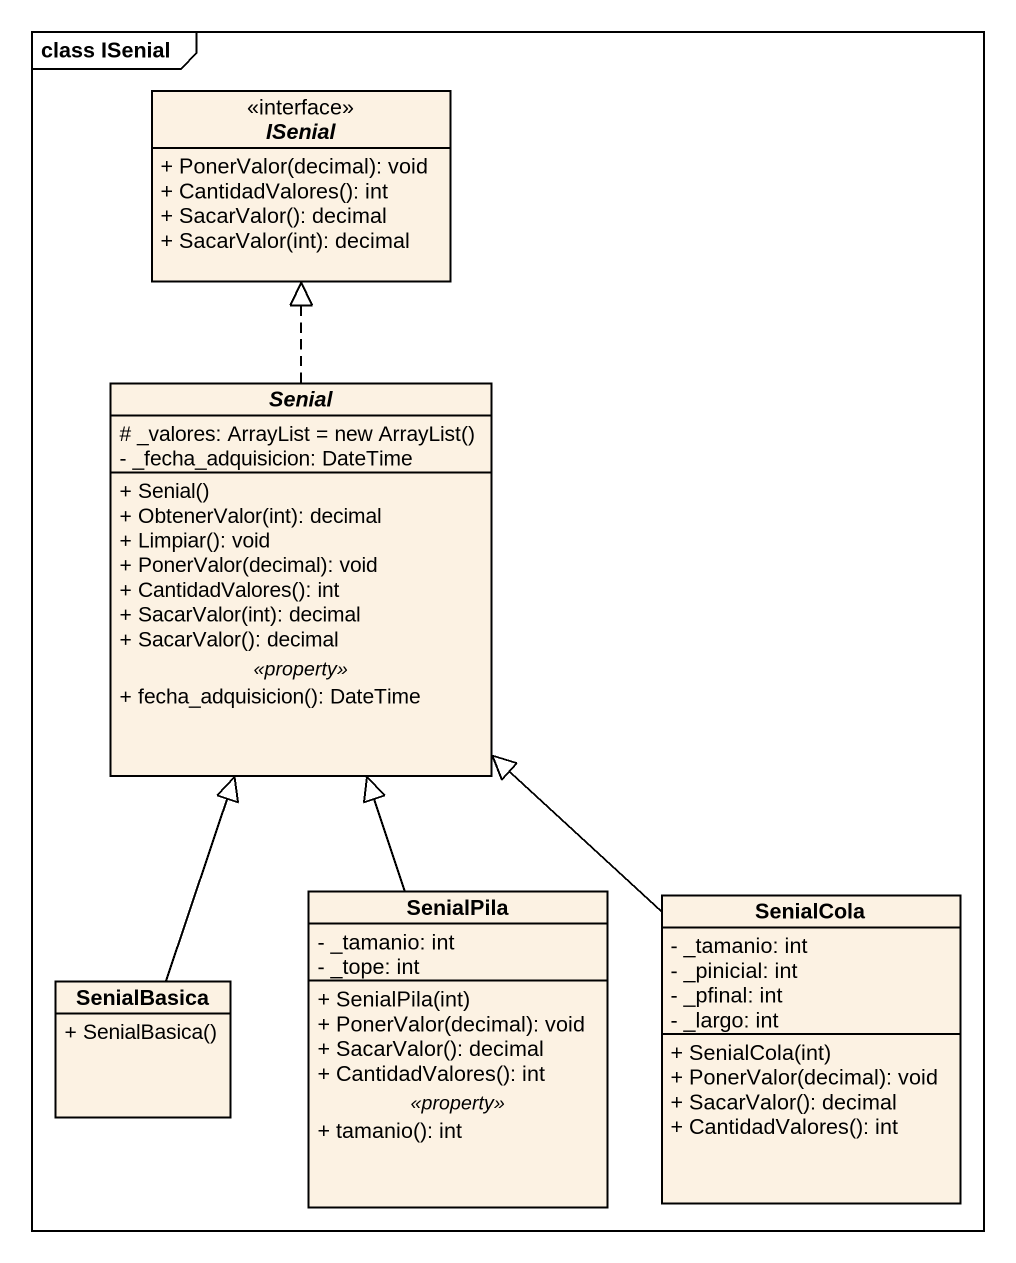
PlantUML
@startuml
mainframe class ISenial
hide circle
hide empty members
skinparam classAttributeIconSize 0
interface ISenial {
  + PonerValor(decimal): void
  + CantidadValores(): int
  + SacarValor(): decimal
  + SacarValor(int): decimal
}
abstract class Senial {
  {field} # _valores: ArrayList = new ArrayList()
  - _fecha_adquisicion: DateTime
  --
  + Senial()
  + ObtenerValor(int): decimal
  + Limpiar(): void
  + PonerValor(decimal): void
  + CantidadValores(): int
  + SacarValor(int): decimal
  + SacarValor(): decimal
  .. <<property>> ..
  + fecha_adquisicion(): DateTime
}
class SenialPila {
  - _tamanio: int
  - _tope: int
  --
  + SenialPila(int)
  + PonerValor(decimal): void
  + SacarValor(): decimal
  + CantidadValores(): int
  .. <<property>> ..
  + tamanio(): int
}
class SenialCola {
  - _tamanio: int
  - _pinicial: int
  - _pfinal: int
  - _largo: int
  + SenialCola(int)
  + PonerValor(decimal): void
  + SacarValor(): decimal
  + CantidadValores(): int
}
class SenialBasica {
  + SenialBasica()
}
Senial .up.|> ISenial
SenialPila -up-|> Senial
SenialCola -up-|> Senial
SenialBasica -up-|> Senial
@enduml
